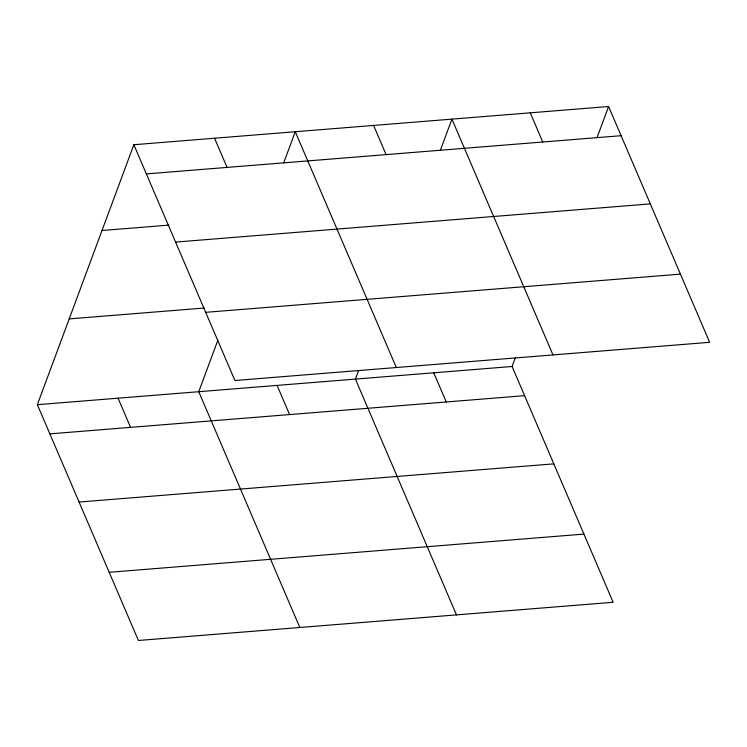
<?xml version="1.0" encoding="UTF-8"?>
<svg xmlns="http://www.w3.org/2000/svg" width="747" height="747" viewBox="0 0 747 747"><rect width="100%" height="100%" fill="white"/><g stroke="black" fill="none" stroke-linecap="round" stroke-linejoin="round"><path stroke-width="1.12" d="M515.271 357.906L512.087 366.488L613.147 602.278L138.41 640.478L37.35 404.687L133.853 144.722L608.59 106.522L709.65 342.313L234.913 380.512L133.853 144.722M217.872 340.23L198.758 391.699L299.818 627.489M283.72 162.837L295.261 131.733L396.321 367.524M358.607 370.512L355.423 379.093L456.482 614.884M440.385 150.231L451.926 119.128L552.985 354.918M597.049 137.625L608.59 106.522M146.365 173.902L621.093 135.702M102.012 230.506L168.878 225.127M175.582 242.084L650.32 203.884M69.2 318.894L204.09 308.044M205.696 312.33L680.424 274.13M37.35 404.687L512.087 366.488M49.853 433.867L524.59 395.667M79.079 502.049L553.816 463.85M109.183 572.295L583.921 534.096M530.258 112.825L542.761 142.005M373.593 125.431L386.106 154.61M433.755 372.79L446.258 401.97M214.557 138.223L227.069 167.403M277.09 385.396L289.593 414.576M118.054 398.188L130.557 427.368"/></g></svg>
